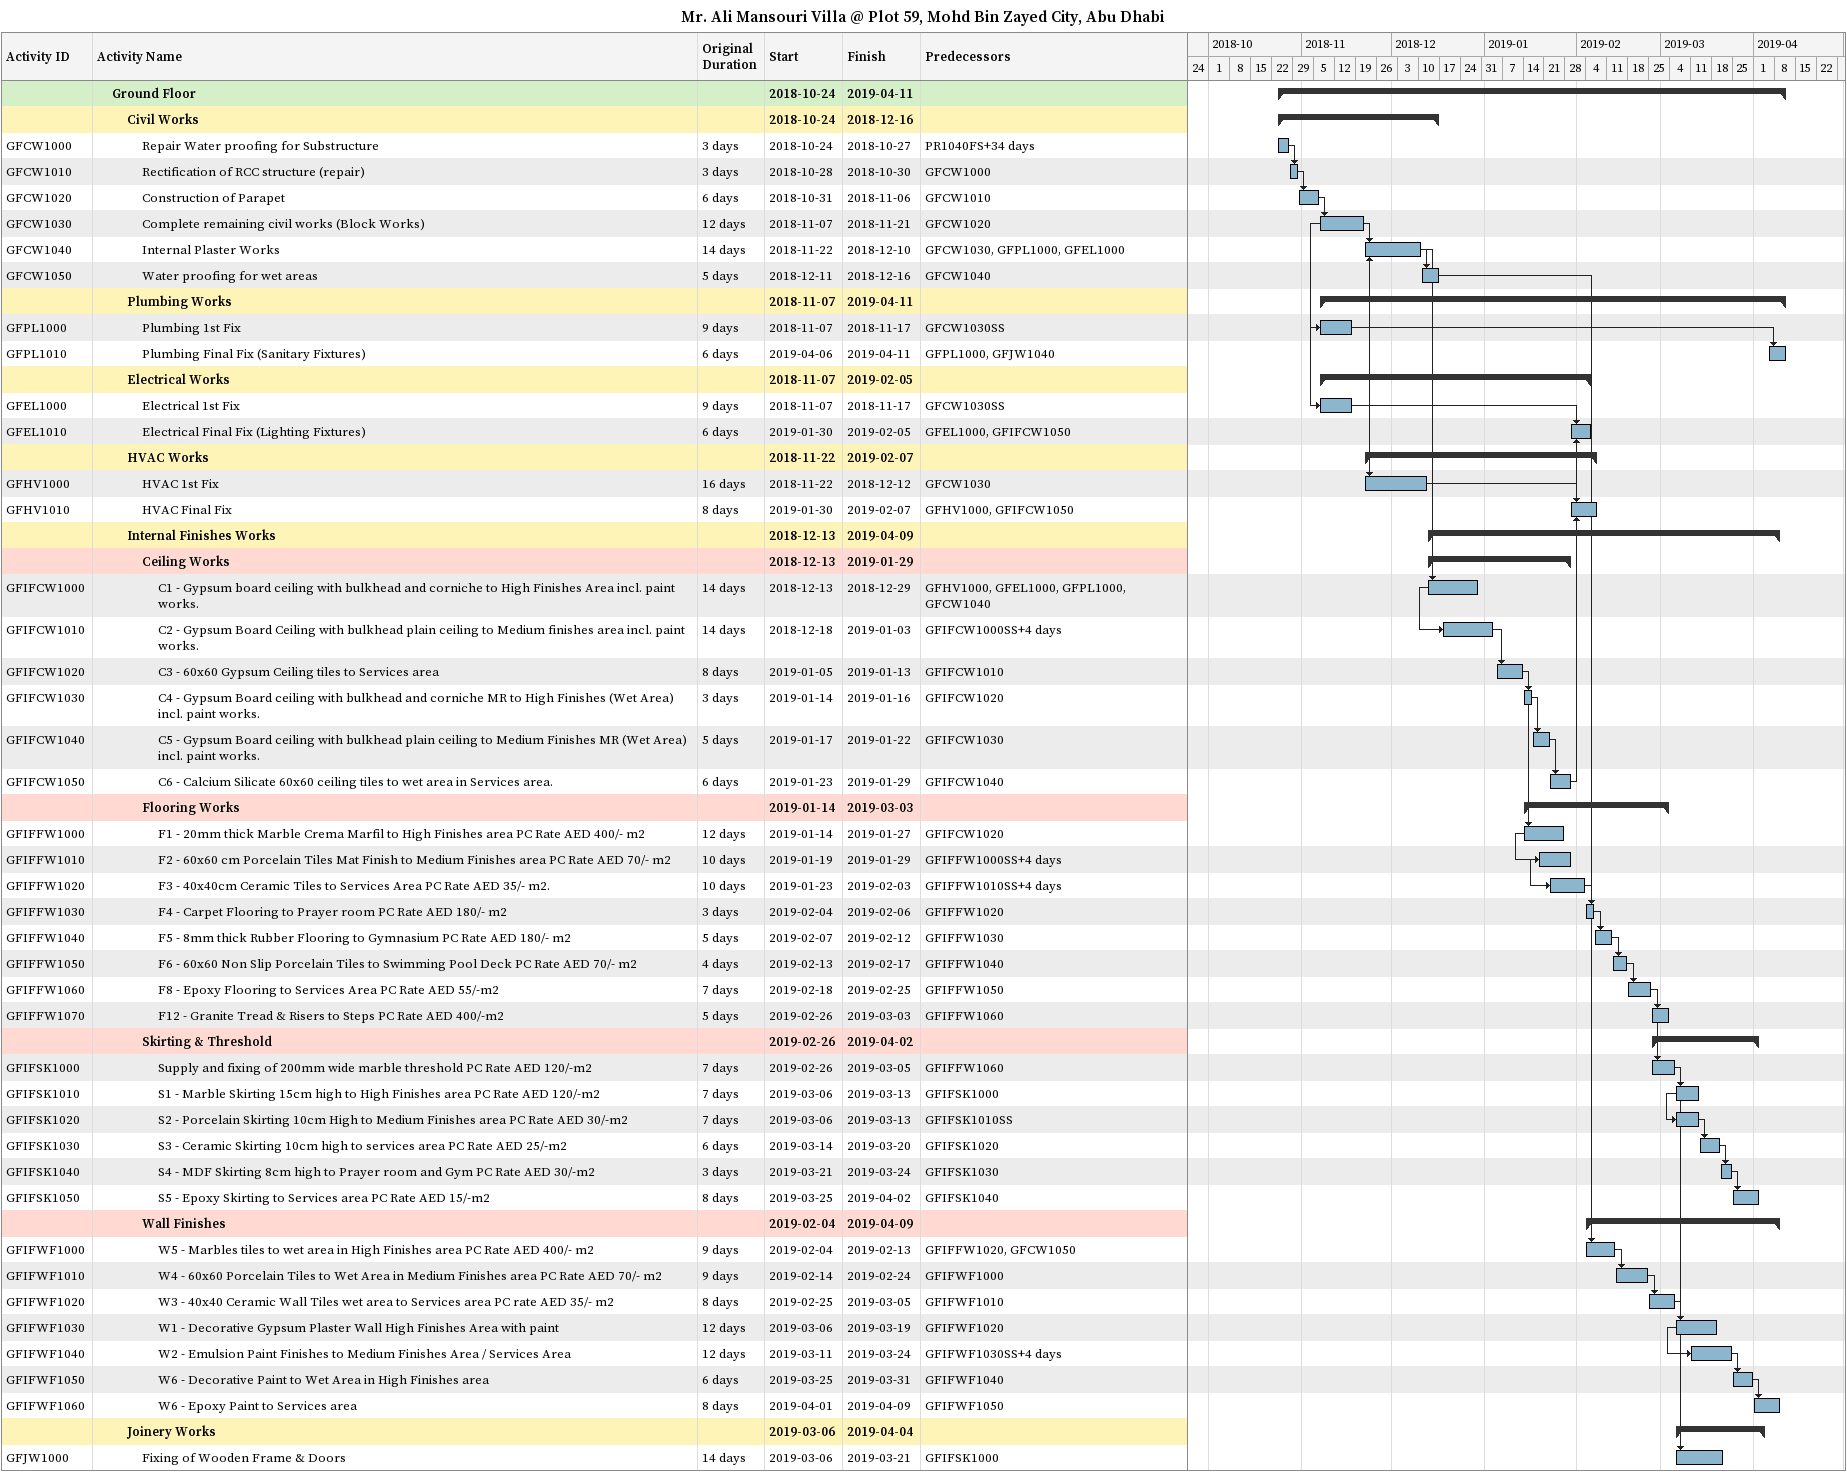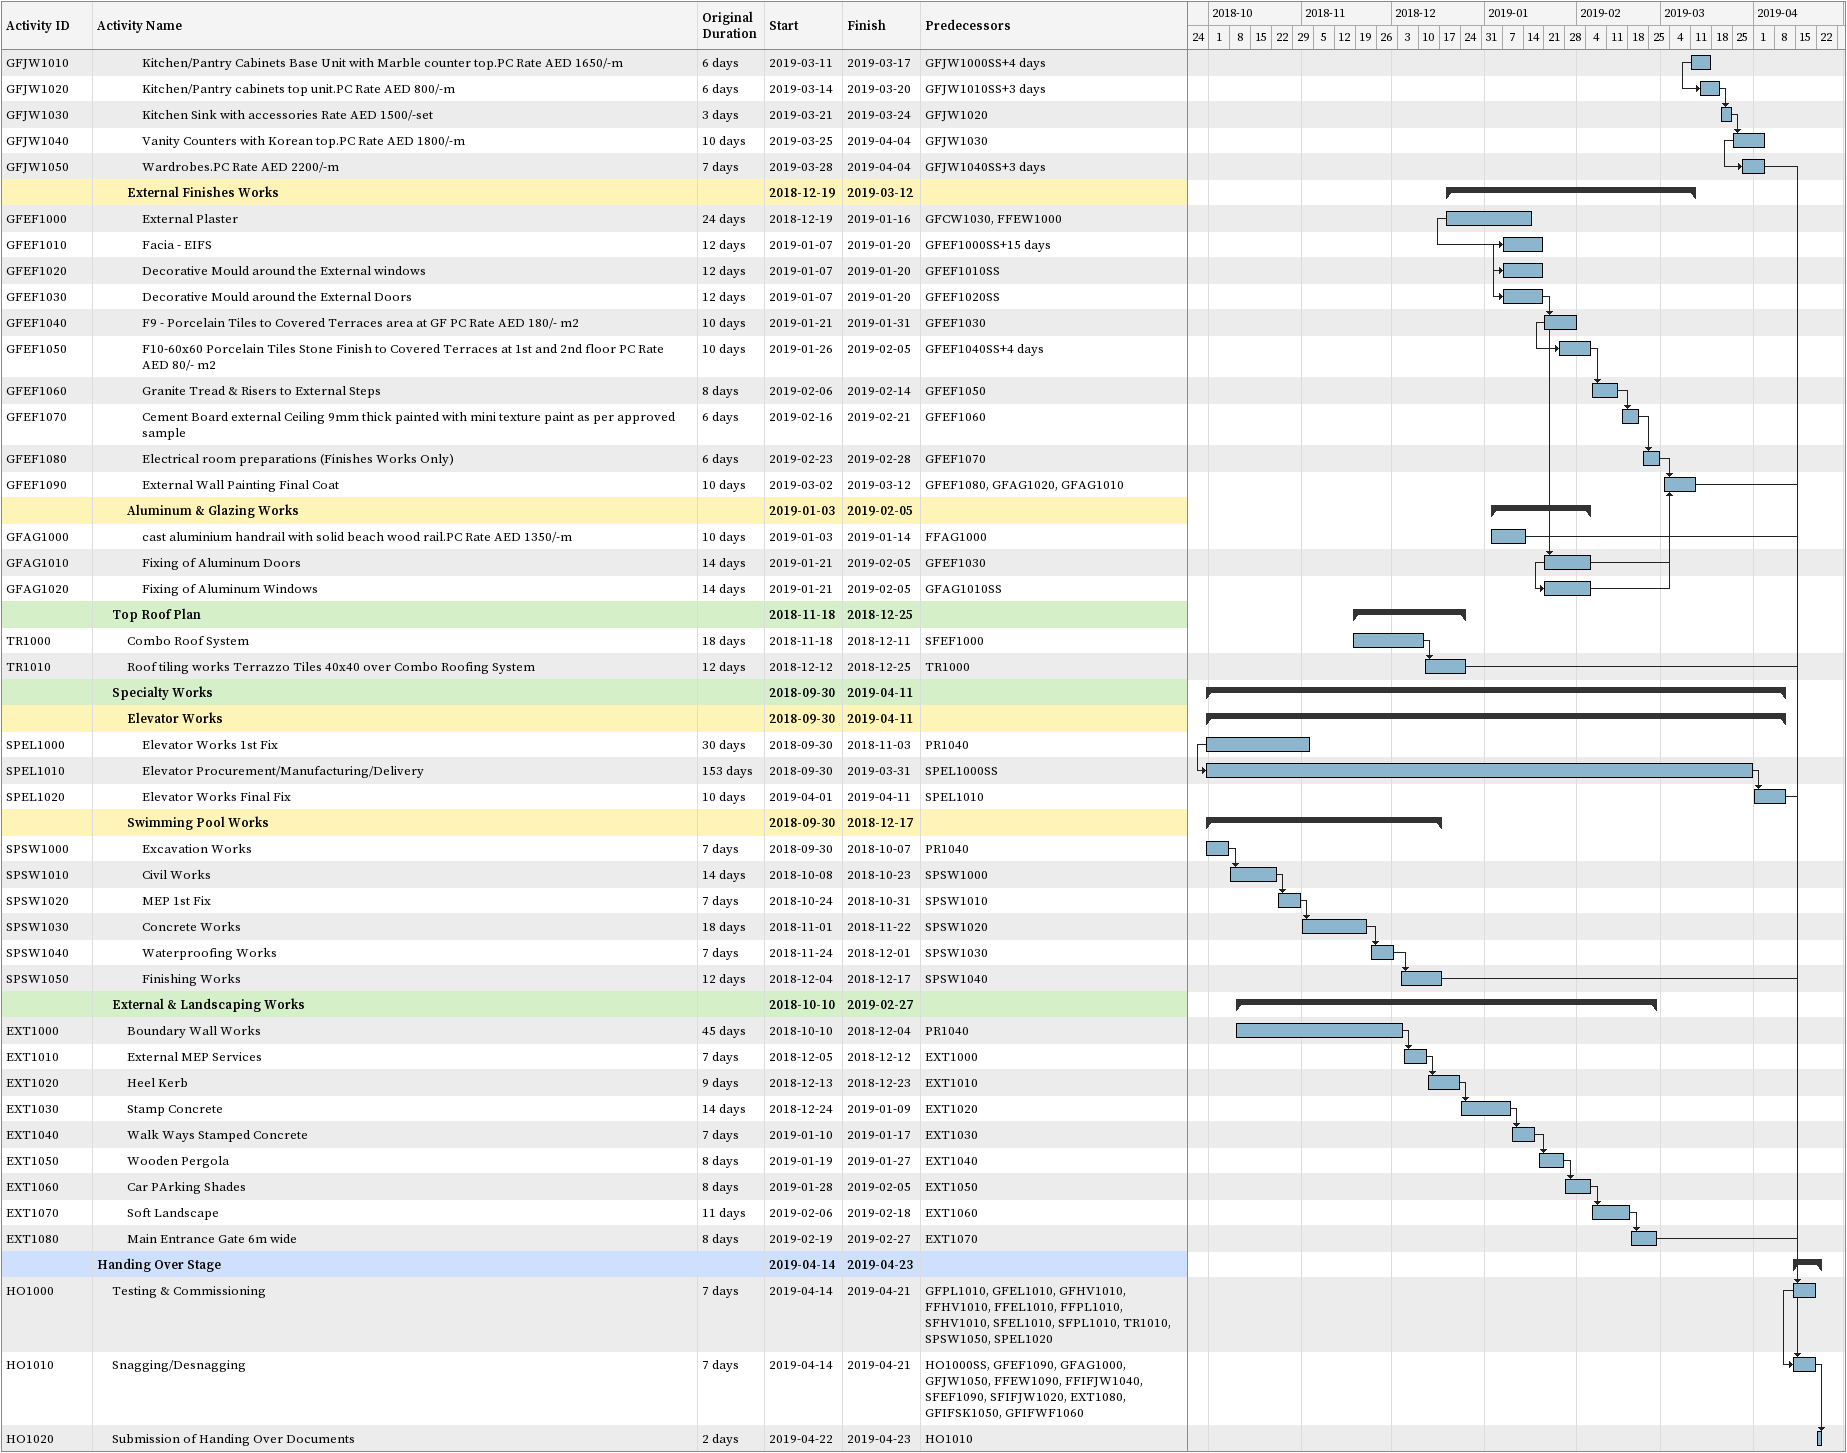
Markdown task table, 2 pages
Mr. Ali Mansouri Villa @ Plot 59, Mohd Bin Zayed City, Abu Dhabi

| ID | Level | Task | Original duration | Start | Finish | Predecessors |
|---|---|---|---|---|---|---|
|  | 2 | **Ground Floor** |  | 2018-10-24 | 2019-04-11 |  |
|  | 3 | **Civil Works** |  | 2018-10-24 | 2018-12-16 |  |
| GFCW1000 | 4 | Repair Water proofing for Substructure | 3d | 2018-10-24 | 2018-10-27 | PR1040FS+34d |
| GFCW1010 | 4 | Rectification of RCC structure (repair) | 3d | 2018-10-28 | 2018-10-30 | GFCW1000 |
| GFCW1020 | 4 | Construction of Parapet | 6d | 2018-10-31 | 2018-11-06 | GFCW1010 |
| GFCW1030 | 4 | Complete remaining civil works (Block Works) | 12d | 2018-11-07 | 2018-11-21 | GFCW1020 |
| GFCW1040 | 4 | Internal Plaster Works | 14d | 2018-11-22 | 2018-12-10 | GFCW1030, GFPL1000, GFEL1000 |
| GFCW1050 | 4 | Water proofing for wet areas | 5d | 2018-12-11 | 2018-12-16 | GFCW1040 |
|  | 3 | **Plumbing Works** |  | 2018-11-07 | 2019-04-11 |  |
| GFPL1000 | 4 | Plumbing 1st Fix | 9d | 2018-11-07 | 2018-11-17 | GFCW1030SS |
| GFPL1010 | 4 | Plumbing Final Fix (Sanitary Fixtures) | 6d | 2019-04-06 | 2019-04-11 | GFPL1000, GFJW1040 |
|  | 3 | **Electrical Works** |  | 2018-11-07 | 2019-02-05 |  |
| GFEL1000 | 4 | Electrical 1st Fix | 9d | 2018-11-07 | 2018-11-17 | GFCW1030SS |
| GFEL1010 | 4 | Electrical Final Fix (Lighting Fixtures) | 6d | 2019-01-30 | 2019-02-05 | GFEL1000, GFIFCW1050 |
|  | 3 | **HVAC Works** |  | 2018-11-22 | 2019-02-07 |  |
| GFHV1000 | 4 | HVAC 1st Fix | 16d | 2018-11-22 | 2018-12-12 | GFCW1030 |
| GFHV1010 | 4 | HVAC Final Fix | 8d | 2019-01-30 | 2019-02-07 | GFHV1000, GFIFCW1050 |
|  | 3 | **Internal Finishes Works** |  | 2018-12-13 | 2019-04-09 |  |
|  | 4 | **Ceiling Works** |  | 2018-12-13 | 2019-01-29 |  |
| GFIFCW1000 | 5 | C1 - Gypsum board ceiling with bulkhead and corniche to High Finishes Area incl. paint works. | 14d | 2018-12-13 | 2018-12-29 | GFHV1000, GFEL1000, GFPL1000, GFCW1040 |
| GFIFCW1010 | 5 | C2 - Gypsum Board Ceiling with bulkhead plain ceiling to Medium finishes area incl. paint works. | 14d | 2018-12-18 | 2019-01-03 | GFIFCW1000SS+4d |
| GFIFCW1020 | 5 | C3 - 60x60 Gypsum Ceiling tiles to Services area | 8d | 2019-01-05 | 2019-01-13 | GFIFCW1010 |
| GFIFCW1030 | 5 | C4 - Gypsum Board ceiling with bulkhead and corniche MR to High Finishes (Wet Area) incl. paint works. | 3d | 2019-01-14 | 2019-01-16 | GFIFCW1020 |
| GFIFCW1040 | 5 | C5 - Gypsum Board ceiling with bulkhead plain ceiling to Medium Finishes MR (Wet Area) incl. paint works. | 5d | 2019-01-17 | 2019-01-22 | GFIFCW1030 |
| GFIFCW1050 | 5 | C6 - Calcium Silicate 60x60 ceiling tiles to wet area in Services area. | 6d | 2019-01-23 | 2019-01-29 | GFIFCW1040 |
|  | 4 | **Flooring Works** |  | 2019-01-14 | 2019-03-03 |  |
| GFIFFW1000 | 5 | F1 - 20mm thick Marble Crema Marfil to High Finishes area PC Rate AED 400/- m2 | 12d | 2019-01-14 | 2019-01-27 | GFIFCW1020 |
| GFIFFW1010 | 5 | F2 - 60x60 cm Porcelain Tiles Mat Finish to Medium Finishes area PC Rate AED 70/- m2 | 10d | 2019-01-19 | 2019-01-29 | GFIFFW1000SS+4d |
| GFIFFW1020 | 5 | F3 - 40x40cm Ceramic Tiles to Services Area PC Rate AED 35/- m2. | 10d | 2019-01-23 | 2019-02-03 | GFIFFW1010SS+4d |
| GFIFFW1030 | 5 | F4 - Carpet Flooring to Prayer room PC Rate AED 180/- m2 | 3d | 2019-02-04 | 2019-02-06 | GFIFFW1020 |
| GFIFFW1040 | 5 | F5 - 8mm thick Rubber Flooring to Gymnasium PC Rate AED 180/- m2 | 5d | 2019-02-07 | 2019-02-12 | GFIFFW1030 |
| GFIFFW1050 | 5 | F6 - 60x60 Non Slip Porcelain Tiles to Swimming Pool Deck PC Rate AED 70/- m2 | 4d | 2019-02-13 | 2019-02-17 | GFIFFW1040 |
| GFIFFW1060 | 5 | F8 - Epoxy Flooring to Services Area PC Rate AED 55/-m2 | 7d | 2019-02-18 | 2019-02-25 | GFIFFW1050 |
| GFIFFW1070 | 5 | F12 - Granite Tread & Risers to Steps PC Rate AED 400/-m2 | 5d | 2019-02-26 | 2019-03-03 | GFIFFW1060 |
|  | 4 | **Skirting & Threshold** |  | 2019-02-26 | 2019-04-02 |  |
| GFIFSK1000 | 5 | Supply and fixing of 200mm wide marble threshold PC Rate AED 120/-m2 | 7d | 2019-02-26 | 2019-03-05 | GFIFFW1060 |
| GFIFSK1010 | 5 | S1 - Marble Skirting 15cm high to High Finishes area PC Rate AED 120/-m2 | 7d | 2019-03-06 | 2019-03-13 | GFIFSK1000 |
| GFIFSK1020 | 5 | S2 - Porcelain Skirting 10cm High to Medium Finishes area PC Rate AED 30/-m2 | 7d | 2019-03-06 | 2019-03-13 | GFIFSK1010SS |
| GFIFSK1030 | 5 | S3 - Ceramic Skirting 10cm high to services area PC Rate AED 25/-m2 | 6d | 2019-03-14 | 2019-03-20 | GFIFSK1020 |
| GFIFSK1040 | 5 | S4 - MDF Skirting 8cm high to Prayer room and Gym PC Rate AED 30/-m2 | 3d | 2019-03-21 | 2019-03-24 | GFIFSK1030 |
| GFIFSK1050 | 5 | S5 - Epoxy Skirting to Services area PC Rate AED 15/-m2 | 8d | 2019-03-25 | 2019-04-02 | GFIFSK1040 |
|  | 4 | **Wall Finishes** |  | 2019-02-04 | 2019-04-09 |  |
| GFIFWF1000 | 5 | W5 - Marbles tiles to wet area in High Finishes area PC Rate AED 400/- m2 | 9d | 2019-02-04 | 2019-02-13 | GFIFFW1020, GFCW1050 |
| GFIFWF1010 | 5 | W4 - 60x60 Porcelain Tiles to Wet Area in Medium Finishes area PC Rate AED 70/- m2 | 9d | 2019-02-14 | 2019-02-24 | GFIFWF1000 |
| GFIFWF1020 | 5 | W3 - 40x40 Ceramic Wall Tiles wet area to Services area PC rate AED 35/- m2 | 8d | 2019-02-25 | 2019-03-05 | GFIFWF1010 |
| GFIFWF1030 | 5 | W1 - Decorative Gypsum Plaster Wall High Finishes Area with paint | 12d | 2019-03-06 | 2019-03-19 | GFIFWF1020 |
| GFIFWF1040 | 5 | W2 - Emulsion Paint Finishes to Medium Finishes Area / Services Area | 12d | 2019-03-11 | 2019-03-24 | GFIFWF1030SS+4d |
| GFIFWF1050 | 5 | W6 - Decorative Paint to Wet Area in High Finishes area | 6d | 2019-03-25 | 2019-03-31 | GFIFWF1040 |
| GFIFWF1060 | 5 | W6 - Epoxy Paint to Services area | 8d | 2019-04-01 | 2019-04-09 | GFIFWF1050 |
|  | 3 | **Joinery Works** |  | 2019-03-06 | 2019-04-04 |  |
| GFJW1000 | 4 | Fixing of Wooden Frame & Doors | 14d | 2019-03-06 | 2019-03-21 | GFIFSK1000 |
| GFJW1010 | 4 | Kitchen/Pantry Cabinets Base Unit with Marble counter top.PC Rate AED 1650/-m | 6d | 2019-03-11 | 2019-03-17 | GFJW1000SS+4d |
| GFJW1020 | 4 | Kitchen/Pantry cabinets top unit.PC Rate AED 800/-m | 6d | 2019-03-14 | 2019-03-20 | GFJW1010SS+3d |
| GFJW1030 | 4 | Kitchen Sink with accessories Rate AED 1500/-set | 3d | 2019-03-21 | 2019-03-24 | GFJW1020 |
| GFJW1040 | 4 | Vanity Counters with Korean top.PC Rate AED 1800/-m | 10d | 2019-03-25 | 2019-04-04 | GFJW1030 |
| GFJW1050 | 4 | Wardrobes.PC Rate AED 2200/-m | 7d | 2019-03-28 | 2019-04-04 | GFJW1040SS+3d |
|  | 3 | **External Finishes Works** |  | 2018-12-19 | 2019-03-12 |  |
| GFEF1000 | 4 | External Plaster | 24d | 2018-12-19 | 2019-01-16 | GFCW1030, FFEW1000 |
| GFEF1010 | 4 | Facia - EIFS | 12d | 2019-01-07 | 2019-01-20 | GFEF1000SS+15d |
| GFEF1020 | 4 | Decorative Mould around the External windows | 12d | 2019-01-07 | 2019-01-20 | GFEF1010SS |
| GFEF1030 | 4 | Decorative Mould around the External Doors | 12d | 2019-01-07 | 2019-01-20 | GFEF1020SS |
| GFEF1040 | 4 | F9 - Porcelain Tiles to Covered Terraces area at GF PC Rate AED 180/- m2 | 10d | 2019-01-21 | 2019-01-31 | GFEF1030 |
| GFEF1050 | 4 | F10-60x60 Porcelain Tiles Stone Finish to Covered Terraces at 1st and 2nd floor PC Rate AED 80/- m2 | 10d | 2019-01-26 | 2019-02-05 | GFEF1040SS+4d |
| GFEF1060 | 4 | Granite Tread & Risers to External Steps | 8d | 2019-02-06 | 2019-02-14 | GFEF1050 |
| GFEF1070 | 4 | Cement Board external Ceiling 9mm thick painted with mini texture paint as per approved sample | 6d | 2019-02-16 | 2019-02-21 | GFEF1060 |
| GFEF1080 | 4 | Electrical room preparations (Finishes Works Only) | 6d | 2019-02-23 | 2019-02-28 | GFEF1070 |
| GFEF1090 | 4 | External Wall Painting Final Coat | 10d | 2019-03-02 | 2019-03-12 | GFEF1080, GFAG1020, GFAG1010 |
|  | 3 | **Aluminum & Glazing Works** |  | 2019-01-03 | 2019-02-05 |  |
| GFAG1000 | 4 | cast aluminium handrail with solid beach wood rail.PC Rate AED 1350/-m | 10d | 2019-01-03 | 2019-01-14 | FFAG1000 |
| GFAG1010 | 4 | Fixing of Aluminum Doors | 14d | 2019-01-21 | 2019-02-05 | GFEF1030 |
| GFAG1020 | 4 | Fixing of Aluminum Windows | 14d | 2019-01-21 | 2019-02-05 | GFAG1010SS |
|  | 2 | **Top Roof Plan** |  | 2018-11-18 | 2018-12-25 |  |
| TR1000 | 3 | Combo Roof System | 18d | 2018-11-18 | 2018-12-11 | SFEF1000 |
| TR1010 | 3 | Roof tiling works Terrazzo Tiles 40x40 over Combo Roofing System | 12d | 2018-12-12 | 2018-12-25 | TR1000 |
|  | 2 | **Specialty Works** |  | 2018-09-30 | 2019-04-11 |  |
|  | 3 | **Elevator Works** |  | 2018-09-30 | 2019-04-11 |  |
| SPEL1000 | 4 | Elevator Works 1st Fix | 30d | 2018-09-30 | 2018-11-03 | PR1040 |
| SPEL1010 | 4 | Elevator Procurement/Manufacturing/Delivery | 153d | 2018-09-30 | 2019-03-31 | SPEL1000SS |
| SPEL1020 | 4 | Elevator Works Final Fix | 10d | 2019-04-01 | 2019-04-11 | SPEL1010 |
|  | 3 | **Swimming Pool Works** |  | 2018-09-30 | 2018-12-17 |  |
| SPSW1000 | 4 | Excavation Works | 7d | 2018-09-30 | 2018-10-07 | PR1040 |
| SPSW1010 | 4 | Civil Works | 14d | 2018-10-08 | 2018-10-23 | SPSW1000 |
| SPSW1020 | 4 | MEP 1st Fix | 7d | 2018-10-24 | 2018-10-31 | SPSW1010 |
| SPSW1030 | 4 | Concrete Works | 18d | 2018-11-01 | 2018-11-22 | SPSW1020 |
| SPSW1040 | 4 | Waterproofing Works | 7d | 2018-11-24 | 2018-12-01 | SPSW1030 |
| SPSW1050 | 4 | Finishing Works | 12d | 2018-12-04 | 2018-12-17 | SPSW1040 |
|  | 2 | **External & Landscaping Works** |  | 2018-10-10 | 2019-02-27 |  |
| EXT1000 | 3 | Boundary Wall Works | 45d | 2018-10-10 | 2018-12-04 | PR1040 |
| EXT1010 | 3 | External MEP Services | 7d | 2018-12-05 | 2018-12-12 | EXT1000 |
| EXT1020 | 3 | Heel Kerb | 9d | 2018-12-13 | 2018-12-23 | EXT1010 |
| EXT1030 | 3 | Stamp Concrete | 14d | 2018-12-24 | 2019-01-09 | EXT1020 |
| EXT1040 | 3 | Walk Ways Stamped Concrete | 7d | 2019-01-10 | 2019-01-17 | EXT1030 |
| EXT1050 | 3 | Wooden Pergola | 8d | 2019-01-19 | 2019-01-27 | EXT1040 |
| EXT1060 | 3 | Car PArking Shades | 8d | 2019-01-28 | 2019-02-05 | EXT1050 |
| EXT1070 | 3 | Soft Landscape | 11d | 2019-02-06 | 2019-02-18 | EXT1060 |
| EXT1080 | 3 | Main Entrance Gate 6m wide | 8d | 2019-02-19 | 2019-02-27 | EXT1070 |
|  | 1 | **Handing Over Stage** |  | 2019-04-14 | 2019-04-23 |  |
| HO1000 | 2 | Testing & Commissioning | 7d | 2019-04-14 | 2019-04-21 | GFPL1010, GFEL1010, GFHV1010, FFHV1010, FFEL1010, FFPL1010, SFHV1010, SFEL1010, SFPL1010, TR1010, SPSW1050, SPEL1020 |
| HO1010 | 2 | Snagging/Desnagging | 7d | 2019-04-14 | 2019-04-21 | HO1000SS, GFEF1090, GFAG1000, GFJW1050, FFEW1090, FFIFJW1040, SFEF1090, SFIFJW1020, EXT1080, GFIFSK1050, GFIFWF1060 |
| HO1020 | 2 | Submission of Handing Over Documents | 2d | 2019-04-22 | 2019-04-23 | HO1010 |
